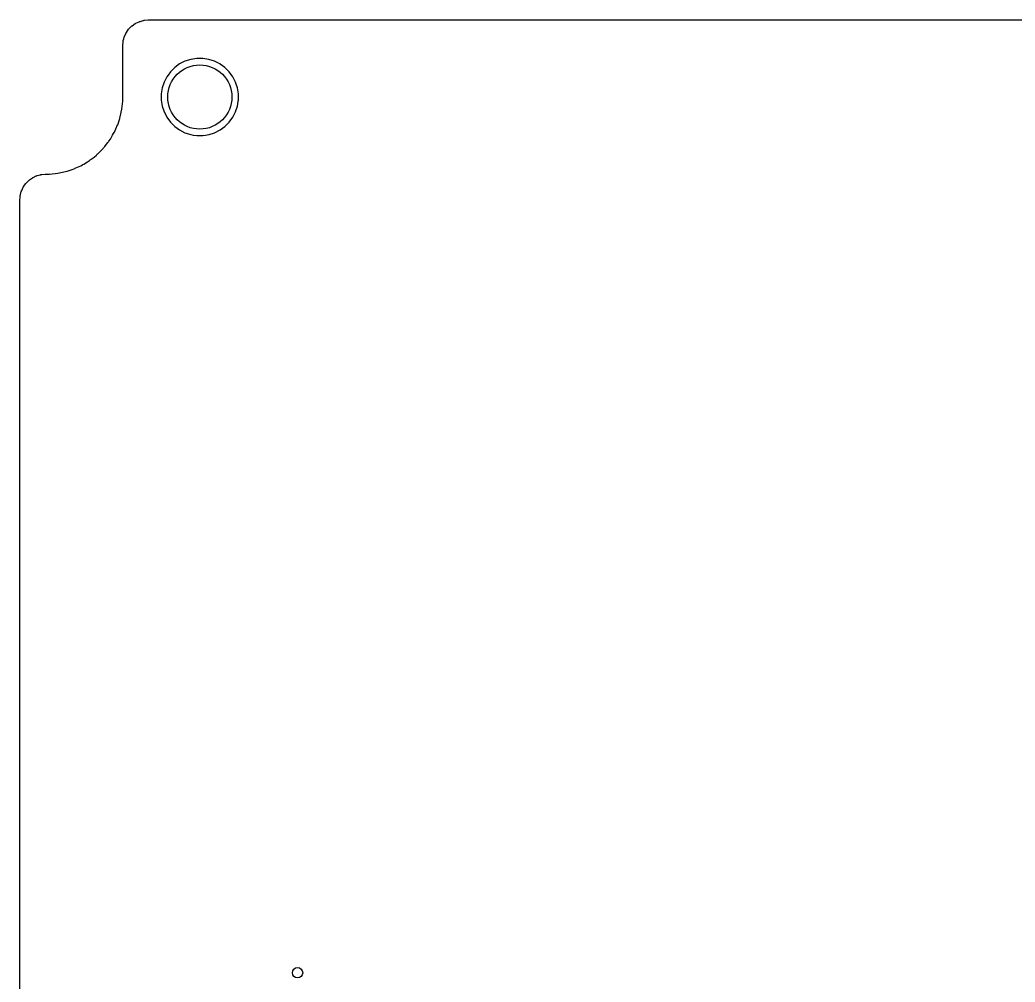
# Model space of a CAD drawing. Header units: inches. Extents: x 0.79 to 7.64, y -5.35 to -0.98.
# Drawn here: x 0.787 to 2.312, y -2.458 to -0.984 of the extents above; entities that cross this region are included whole.
import ezdxf

# ---------------------------------------------------------------- set-up
doc = ezdxf.new("R2010")
doc.units = ezdxf.units.IN
doc.header["$MEASUREMENT"] = 0
doc.layers.add('BLACK', color=250, linetype='CONTINUOUS')

msp = doc.modelspace()

# ---------------------------------------------------------------- linework, layer by layer
at = {"layer": 'BLACK', "linetype": 'CONTINUOUS'}
for p, q in [((0.9594, -0.9932), (0.9642, -0.9898)), ((0.9642, -0.9898), (0.9644, -0.9897)), ((0.9644, -0.9897), (0.9647, -0.9895)), ((0.9647, -0.9895), (0.965, -0.9893)), ((0.965, -0.9893), (0.9699, -0.9871)), ((0.9699, -0.9871), (0.97, -0.987)), ((0.97, -0.987), (0.9701, -0.987)), ((0.9701, -0.987), (0.9707, -0.9867)), ((0.9701, -0.987), (0.9701, -0.987)), ((0.9707, -0.9867), (0.971, -0.9866)), ((0.971, -0.9866), (0.9712, -0.9865)), ((0.9712, -0.9865), (0.9714, -0.9865)), ((0.9714, -0.9865), (0.9763, -0.9852)), ((0.9763, -0.9852), (0.9764, -0.9851)), ((0.9764, -0.9851), (0.9765, -0.9851)), ((0.9765, -0.9851), (0.9766, -0.9851)), ((0.9766, -0.9851), (0.9777, -0.9849)), ((0.9777, -0.9849), (0.9779, -0.9848)), ((0.9779, -0.9848), (0.9781, -0.9848)), ((0.9781, -0.9848), (0.9783, -0.9848)), ((0.9783, -0.9848), (0.9838, -0.9843)), ((0.9838, -0.9843), (0.9838, -0.9843)), ((0.9838, -0.9843), (0.9838, -0.9843)), ((0.9838, -0.9843), (0.984, -0.9843)), ((0.984, -0.9843), (0.9842, -0.9843)), ((0.9842, -0.9843), (0.9843, -0.9843)), ((0.9843, -0.9843), (0.9845, -0.9843)), ((0.9845, -0.9843), (4.0112, -0.9843)), ((0.9477, -1.0093), (0.95, -1.0044)), ((0.95, -1.0044), (0.9501, -1.0041)), ((0.9501, -1.0041), (0.9503, -1.0038)), ((0.9503, -1.0038), (0.9505, -1.0035)), ((0.9505, -1.0035), (0.9538, -0.9987)), ((0.9538, -0.9987), (0.954, -0.9985)), ((0.954, -0.9985), (0.9542, -0.9982)), ((0.9542, -0.9982), (0.9545, -0.998)), ((0.9545, -0.998), (0.9586, -0.9938)), ((0.9586, -0.9938), (0.9588, -0.9936)), ((0.9588, -0.9936), (0.9591, -0.9934)), ((0.9591, -0.9934), (0.9594, -0.9932)), ((0.9449, -1.0234), (0.9454, -1.0177)), ((0.9454, -1.0175), (0.9455, -1.0173)), ((0.9454, -1.0177), (0.9454, -1.0175)), ((0.9455, -1.0171), (0.9457, -1.016)), ((0.9455, -1.0173), (0.9455, -1.0171)), ((0.9457, -1.0159), (0.9458, -1.0158)), ((0.9457, -1.016), (0.9457, -1.0159)), ((0.9458, -1.0156), (0.9464, -1.0134)), ((0.9458, -1.0158), (0.9458, -1.0156)), ((0.9464, -1.0134), (0.9471, -1.0108)), ((0.9471, -1.0108), (0.9472, -1.0106)), ((0.9472, -1.0106), (0.9473, -1.0103)), ((0.9473, -1.0101), (0.9476, -1.0095)), ((0.9473, -1.0103), (0.9473, -1.0101)), ((0.9476, -1.0094), (0.9477, -1.0093)), ((0.9476, -1.0095), (0.9476, -1.0094)), ((0.9477, -1.0093), (0.9477, -1.0093)), ((0.9449, -1.0235), (0.9449, -1.0234)), ((0.9449, -1.0237), (0.9449, -1.0235)), ((0.9449, -1.0239), (0.9449, -1.0237)), ((0.9449, -1.0977), (0.9449, -1.0239)), ((1.0403, -1.0476), (1.032, -1.0518)), ((1.0492, -1.0447), (1.0403, -1.0476)), ((1.0583, -1.0433), (1.0492, -1.0447)), ((1.0676, -1.0433), (1.0583, -1.0433)), ((1.0583, -1.0433), (1.0583, -1.0433)), ((1.0583, -1.0433), (1.0583, -1.0433)), ((1.0768, -1.0447), (1.0676, -1.0433)), ((1.0676, -1.0433), (1.0676, -1.0433)), ((1.0676, -1.0433), (1.0676, -1.0433)), ((1.0857, -1.0476), (1.0768, -1.0447)), ((1.0938, -1.0517), (1.0857, -1.0476)), ((1.094, -1.0518), (1.0938, -1.0517)), ((1.0938, -1.0517), (1.0938, -1.0517)), ((1.0179, -1.0639), (1.0144, -1.0687)), ((1.0245, -1.0573), (1.0179, -1.0639)), ((1.032, -1.0518), (1.0245, -1.0573)), ((1.0245, -1.0573), (1.0245, -1.0573)), ((1.0943, -1.0521), (1.094, -1.0518)), ((1.094, -1.0518), (1.094, -1.0518)), ((1.094, -1.0518), (1.094, -1.0518)), ((1.1015, -1.0573), (1.0943, -1.0521)), ((1.0943, -1.0521), (1.0943, -1.0521)), ((1.1081, -1.0639), (1.1015, -1.0573)), ((1.1015, -1.0573), (1.1015, -1.0573)), ((1.1015, -1.0573), (1.1015, -1.0573)), ((1.1135, -1.0714), (1.1081, -1.0639)), ((1.0082, -1.0797), (1.0054, -1.0885)), ((1.0125, -1.0714), (1.0082, -1.0797)), ((1.0144, -1.0687), (1.0125, -1.0714)), ((1.1177, -1.0797), (1.1135, -1.0714)), ((1.1187, -1.0827), (1.1177, -1.0797)), ((1.0054, -1.0885), (1.0039, -1.0977)), ((1.1206, -1.0885), (1.1187, -1.0827)), ((1.1221, -1.0977), (1.1206, -1.0885)), ((0.9436, -1.1209), (0.9449, -1.1086)), ((0.9449, -1.1023), (0.9449, -1.0977)), ((0.9449, -1.1024), (0.9449, -1.1023)), ((0.9449, -1.1086), (0.9449, -1.1024)), ((1.0039, -1.0977), (1.0039, -1.107)), ((1.0039, -1.107), (1.0054, -1.1162)), ((1.1206, -1.1162), (1.1218, -1.1086)), ((1.1218, -1.1086), (1.1221, -1.107)), ((1.1221, -1.107), (1.1221, -1.0977)), ((0.941, -1.133), (0.9436, -1.1209)), ((1.0054, -1.1162), (1.0082, -1.125)), ((1.0082, -1.125), (1.0123, -1.133)), ((1.1135, -1.1333), (1.1177, -1.125)), ((1.1177, -1.125), (1.1206, -1.1162)), ((1.1206, -1.1162), (1.1206, -1.1162)), ((0.9372, -1.1448), (0.9403, -1.1354)), ((0.9403, -1.1354), (0.9404, -1.1351)), ((0.9404, -1.135), (0.941, -1.133)), ((0.9404, -1.1351), (0.9404, -1.135)), ((1.0123, -1.133), (1.0125, -1.1333)), ((1.0125, -1.1333), (1.0125, -1.1333)), ((1.0125, -1.1333), (1.0179, -1.1408)), ((1.0179, -1.1408), (1.0179, -1.1408)), ((1.0179, -1.1408), (1.0179, -1.1408)), ((1.0179, -1.1408), (1.0245, -1.1474)), ((1.1015, -1.1474), (1.1081, -1.1408)), ((1.1081, -1.1408), (1.1135, -1.1333)), ((0.9305, -1.1589), (0.9322, -1.1561)), ((0.9322, -1.1561), (0.9355, -1.1486)), ((0.9355, -1.1486), (0.936, -1.1476)), ((0.936, -1.1476), (0.9361, -1.1472)), ((0.9361, -1.1472), (0.9372, -1.1448)), ((1.0245, -1.1474), (1.032, -1.1529)), ((1.032, -1.1529), (1.0403, -1.1571)), ((1.0403, -1.1571), (1.0492, -1.16)), ((1.0771, -1.1599), (1.0857, -1.1571)), ((1.0857, -1.1571), (1.094, -1.1529)), ((1.094, -1.1529), (1.1015, -1.1474)), ((0.9187, -1.1768), (0.9223, -1.1719)), ((0.9223, -1.1719), (0.9232, -1.1708)), ((0.9232, -1.1708), (0.9237, -1.1699)), ((0.9237, -1.1699), (0.926, -1.1668)), ((0.926, -1.1668), (0.9295, -1.1607)), ((0.9295, -1.1607), (0.9302, -1.1595)), ((0.9302, -1.1595), (0.9305, -1.1589)), ((1.0492, -1.16), (1.0492, -1.16)), ((1.0492, -1.16), (1.0492, -1.16)), ((1.0492, -1.16), (1.0528, -1.1606)), ((1.0528, -1.1606), (1.0583, -1.1614)), ((1.0583, -1.1614), (1.0676, -1.1614)), ((1.0676, -1.1614), (1.0717, -1.1608)), ((1.0676, -1.1614), (1.0676, -1.1614)), ((1.0717, -1.1608), (1.0768, -1.16)), ((1.0768, -1.16), (1.0768, -1.16)), ((1.0768, -1.16), (1.0768, -1.16)), ((1.0768, -1.16), (1.0768, -1.16)), ((1.0768, -1.16), (1.0768, -1.16)), ((1.0768, -1.16), (1.0769, -1.16)), ((1.0769, -1.16), (1.0771, -1.1599)), ((0.9066, -1.1895), (0.9083, -1.1879)), ((0.9083, -1.1879), (0.9104, -1.186)), ((0.9104, -1.186), (0.9139, -1.1821)), ((0.9139, -1.1821), (0.9149, -1.1811)), ((0.9149, -1.1811), (0.9157, -1.1802)), ((0.9157, -1.1801), (0.9174, -1.1783)), ((0.9157, -1.1802), (0.9157, -1.1801)), ((0.9157, -1.1801), (0.9157, -1.1801)), ((0.9157, -1.1801), (0.9157, -1.1801)), ((0.9157, -1.1802), (0.9157, -1.1802)), ((0.9174, -1.1783), (0.9187, -1.1768)), ((0.8851, -1.2051), (0.8912, -1.2016)), ((0.8912, -1.2016), (0.8942, -1.1994)), ((0.8942, -1.1994), (0.8943, -1.1993)), ((0.8943, -1.1993), (0.8943, -1.1993)), ((0.8943, -1.1993), (0.8943, -1.1993)), ((0.8943, -1.1993), (0.8944, -1.1993)), ((0.8944, -1.1993), (0.8945, -1.1992)), ((0.8945, -1.1992), (0.8952, -1.1988)), ((0.8945, -1.1992), (0.8945, -1.1992)), ((0.8952, -1.1988), (0.8962, -1.1979)), ((0.8962, -1.1979), (0.8963, -1.1979)), ((0.8963, -1.1979), (0.8964, -1.1978)), ((0.8964, -1.1978), (0.9012, -1.1943)), ((0.8964, -1.1978), (0.8964, -1.1978)), ((0.9012, -1.1943), (0.9046, -1.1913)), ((0.9046, -1.1913), (0.9055, -1.1905)), ((0.9055, -1.1905), (0.9065, -1.1895)), ((0.9065, -1.1895), (0.9066, -1.1895)), ((0.9066, -1.1895), (0.9066, -1.1895)), ((0.833, -1.2205), (0.8453, -1.2192)), ((0.8453, -1.2192), (0.8574, -1.2166)), ((0.8574, -1.2166), (0.8594, -1.216)), ((0.8594, -1.216), (0.8595, -1.2159)), ((0.8595, -1.2159), (0.8598, -1.2159)), ((0.8598, -1.2159), (0.8692, -1.2128)), ((0.8692, -1.2128), (0.8716, -1.2117)), ((0.8716, -1.2117), (0.872, -1.2116)), ((0.872, -1.2116), (0.873, -1.2111)), ((0.873, -1.2111), (0.8805, -1.2078)), ((0.8805, -1.2078), (0.8833, -1.2061)), ((0.8833, -1.2061), (0.8839, -1.2058)), ((0.8839, -1.2058), (0.8851, -1.2051)), ((0.7963, -1.235), (0.7965, -1.2347)), ((0.7965, -1.2347), (0.7968, -1.2344)), ((0.7968, -1.2344), (0.797, -1.2342)), ((0.797, -1.2342), (0.8011, -1.2301)), ((0.8011, -1.2301), (0.8014, -1.2298)), ((0.8014, -1.2298), (0.8016, -1.2296)), ((0.8016, -1.2296), (0.8019, -1.2294)), ((0.8019, -1.2294), (0.8067, -1.2261)), ((0.8067, -1.2261), (0.807, -1.2259)), ((0.807, -1.2259), (0.8073, -1.2257)), ((0.8073, -1.2257), (0.8076, -1.2255)), ((0.8076, -1.2255), (0.8124, -1.2233)), ((0.8124, -1.2233), (0.8125, -1.2232)), ((0.8125, -1.2232), (0.8126, -1.2232)), ((0.8126, -1.2232), (0.8132, -1.2229)), ((0.8126, -1.2232), (0.8126, -1.2232)), ((0.8132, -1.2229), (0.8135, -1.2228)), ((0.8135, -1.2228), (0.8137, -1.2228)), ((0.8137, -1.2228), (0.814, -1.2227)), ((0.814, -1.2227), (0.8188, -1.2214)), ((0.8188, -1.2214), (0.8189, -1.2214)), ((0.8189, -1.2214), (0.819, -1.2213)), ((0.819, -1.2213), (0.8192, -1.2213)), ((0.8192, -1.2213), (0.8202, -1.2211)), ((0.8202, -1.2211), (0.8204, -1.2211)), ((0.8204, -1.2211), (0.8206, -1.221)), ((0.8206, -1.221), (0.8209, -1.221)), ((0.8209, -1.221), (0.8263, -1.2205)), ((0.8263, -1.2205), (0.8263, -1.2205)), ((0.8263, -1.2205), (0.8263, -1.2205)), ((0.8263, -1.2205), (0.8265, -1.2205)), ((0.8265, -1.2205), (0.8267, -1.2205)), ((0.8267, -1.2205), (0.8269, -1.2205)), ((0.8269, -1.2205), (0.827, -1.2205)), ((0.827, -1.2205), (0.833, -1.2205)), ((0.833, -1.2205), (0.833, -1.2205)), ((0.7883, -1.2519), (0.7896, -1.247)), ((0.7896, -1.247), (0.7897, -1.2468)), ((0.7897, -1.2468), (0.7898, -1.2465)), ((0.7898, -1.2465), (0.7899, -1.2463)), ((0.7899, -1.2463), (0.7901, -1.2457)), ((0.7901, -1.2457), (0.7901, -1.2456)), ((0.7901, -1.2456), (0.7902, -1.2456)), ((0.7902, -1.2455), (0.7925, -1.2406)), ((0.7902, -1.2456), (0.7902, -1.2455)), ((0.7925, -1.2406), (0.7926, -1.2403)), ((0.7926, -1.2403), (0.7928, -1.24)), ((0.7928, -1.24), (0.793, -1.2397)), ((0.793, -1.2397), (0.7963, -1.235)), ((0.7874, -1.2596), (0.7877, -1.2572)), ((0.7874, -1.2598), (0.7874, -1.2596)), ((0.7874, -1.2599), (0.7874, -1.2598)), ((0.7874, -1.2601), (0.7874, -1.2599)), ((0.7874, -1.5353), (0.7874, -1.2601)), ((0.7877, -1.2572), (0.7879, -1.2539)), ((0.7879, -1.2539), (0.788, -1.2537)), ((0.788, -1.2533), (0.7882, -1.2522)), ((0.788, -1.2535), (0.788, -1.2533)), ((0.788, -1.2537), (0.788, -1.2535)), ((0.7882, -1.2522), (0.7883, -1.2521)), ((0.7883, -1.252), (0.7883, -1.2519)), ((0.7883, -1.2521), (0.7883, -1.252)), ((0.7874, -2.1337), (0.7874, -1.5353)), ((0.7874, -2.426), (0.7874, -2.1337)), ((0.7874, -2.8345), (0.7874, -2.426))]:
    msp.add_line(p, q, dxfattribs=at)
at = {"layer": 'BLACK'}
for centre, radius in [((1.063, -1.1024), 0.0492), ((1.063, -1.1024), 0.0492), ((1.2127, -2.4438), 0.00787)]:
    msp.add_circle(centre, radius, dxfattribs=at)
at = {"layer": 'WHITE'}
msp.add_circle((1.2127, -2.4438), 0.00787, dxfattribs=at)

doc.saveas('drawing.dxf')
